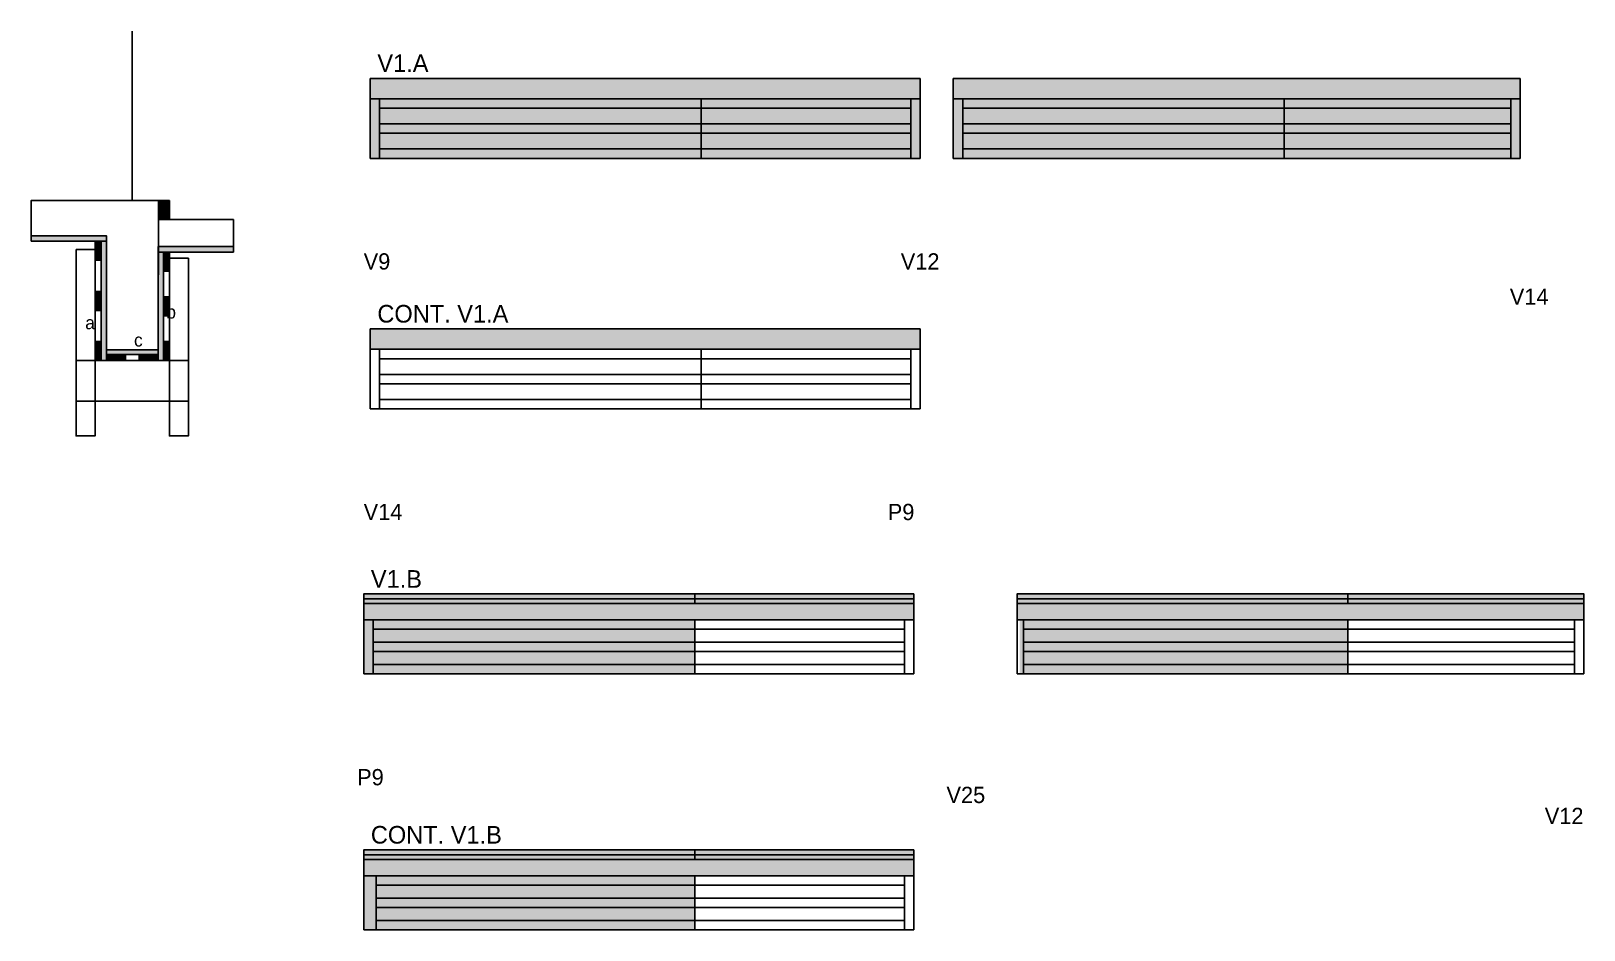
# Model space of a CAD drawing. Header units: metres. Extents: x 6204 to 7349, y 6418 to 7081.
import ezdxf

# ---------------------------------------------------------------- set-up
doc = ezdxf.new("R2010")
doc.units = ezdxf.units.M
for name, color, linetype in [('5', 7, 'Continuous'), ('CONCRETO', 7, 'Continuous'), ('COTA', 7, 'Continuous'), ('detalhes', 7, 'Continuous'), ('Hachura', 7, 'Continuous'), ('Madeira', 7, 'Continuous'), ('Painéis', 7, 'Continuous'), ('REAPROVEITAMENTO', 7, 'Continuous'), ('SARR_2.2x7', 7, 'Continuous'), ('SARR_3.5x7', 7, 'Continuous'), ('Texto Seção', 7, 'Continuous')]:
    doc.layers.add(name, color=color, linetype=linetype)

msp = doc.modelspace()

# ---------------------------------------------------------------- hatches: boundary and pattern name
at = {"layer": 'COTA'}
h = msp.add_hatch(color=7, dxfattribs=at)
h.dxf.hatch_style = 1
h.paths.add_polyline_path([(6859.3, 7045.6), (6453.8, 7045.6), (6453.8, 7045.6), (6453.8, 7030.6), (6453.8, 7030.6), (6859.3, 7030.6), (6859.3, 7030.6), (6859.3, 7045.6)])
h = msp.add_hatch(color=7, dxfattribs=at)
h.dxf.hatch_style = 1
h.paths.add_polyline_path([(7301.6, 7045.6), (6883.6, 7045.6), (6883.6, 7045.6), (6883.6, 7030.6), (6883.6, 7030.6), (7301.6, 7030.6), (7301.6, 7030.6), (7301.6, 7045.6)])
h = msp.add_hatch(color=7, dxfattribs=at)
h.dxf.hatch_style = 1
h.paths.add_polyline_path([(6859.3, 6860.8), (6453.8, 6860.8), (6453.8, 6860.8), (6453.8, 6845.8), (6453.8, 6845.8), (6859.3, 6845.8), (6859.3, 6845.8), (6859.3, 6860.8)])
h = msp.add_hatch(color=7, dxfattribs=at)
h.dxf.hatch_style = 1
h.paths.add_polyline_path([(6854.5, 6646.3), (6854.5, 6658.3), (6854.5, 6658.3), (6449, 6658.3), (6449, 6658.3), (6449, 6646.3), (6449, 6646.3), (6854.5, 6646.3)])
h = msp.add_hatch(color=7, dxfattribs=at)
h.dxf.hatch_style = 1
h.paths.add_polyline_path([(7348.6, 6658.3), (6930.6, 6658.3), (6930.6, 6658.3), (6930.6, 6646.3), (6930.6, 6646.3), (7348.6, 6646.3), (7348.6, 6646.3), (7348.6, 6658.3)])
h = msp.add_hatch(color=7, dxfattribs=at)
h.dxf.hatch_style = 1
h.paths.add_polyline_path([(6854.5, 6457.5), (6854.5, 6469.5), (6854.5, 6469.5), (6449, 6469.5), (6449, 6469.5), (6449, 6457.5), (6449, 6457.5), (6854.5, 6457.5)])
at = {"layer": 'Hachura'}
h = msp.add_hatch(color=7, dxfattribs=at)
h.dxf.hatch_style = 1
h.paths.add_polyline_path([(6301.3, 6955.5), (6297.7, 6955.5), (6297.7, 6955.5), (6297.7, 6941.5), (6297.7, 6941.5), (6301.3, 6941.5), (6301.3, 6941.5), (6301.3, 6955.5)])
h = msp.add_hatch(color=7, dxfattribs=at)
h.dxf.hatch_style = 1
h.paths.add_polyline_path([(6305.7, 6941.5), (6301.3, 6941.5), (6301.3, 6941.5), (6301.3, 6955.5), (6301.3, 6955.5), (6305.7, 6955.5), (6305.7, 6955.5), (6305.7, 6941.5)])
h = msp.add_hatch(color=7, dxfattribs=at)
h.dxf.hatch_style = 1
h.paths.add_polyline_path([(6203.7, 6925.5), (6203.7, 6929.5), (6203.7, 6929.5), (6259.3, 6929.5), (6259.3, 6929.5), (6259.3, 6925.5), (6259.3, 6925.5), (6203.7, 6925.5)])
h = msp.add_hatch(color=7, dxfattribs=at)
h.dxf.hatch_style = 1
h.paths.add_polyline_path([(6250.9, 6911.5), (6255.3, 6911.5), (6255.3, 6911.5), (6255.3, 6925.5), (6255.3, 6925.5), (6250.9, 6925.5), (6250.9, 6925.5), (6250.9, 6911.5)])
h = msp.add_hatch(color=7, dxfattribs=at)
h.dxf.hatch_style = 1
h.paths.add_polyline_path([(6255.3, 6925.5), (6259.3, 6925.5), (6259.3, 6925.5), (6259.3, 6837.5), (6259.3, 6837.5), (6255.3, 6837.5), (6255.3, 6837.5), (6255.3, 6925.5)])
h = msp.add_hatch(color=7, dxfattribs=at)
h.dxf.hatch_style = 1
h.paths.add_polyline_path([(6297.3, 6917.5), (6297.3, 6921.5), (6297.3, 6921.5), (6352.9, 6921.5), (6352.9, 6921.5), (6352.9, 6917.5), (6352.9, 6917.5), (6297.3, 6917.5)])
h = msp.add_hatch(color=7, dxfattribs=at)
h.dxf.hatch_style = 1
h.paths.add_polyline_path([(6297.3, 6917.5), (6301.3, 6917.5), (6301.3, 6917.5), (6301.3, 6837.5), (6301.3, 6837.5), (6297.3, 6837.5), (6297.3, 6837.5), (6297.3, 6917.5)])
h = msp.add_hatch(color=7, dxfattribs=at)
h.dxf.hatch_style = 1
h.paths.add_polyline_path([(6305.7, 6903.5), (6301.3, 6903.5), (6301.3, 6903.5), (6301.3, 6917.5), (6301.3, 6917.5), (6305.7, 6917.5), (6305.7, 6917.5), (6305.7, 6903.5)])
h = msp.add_hatch(color=7, dxfattribs=at)
h.dxf.hatch_style = 1
h.paths.add_polyline_path([(6250.9, 6874.5), (6255.3, 6874.5), (6255.3, 6874.5), (6255.3, 6888.5), (6255.3, 6888.5), (6250.9, 6888.5), (6250.9, 6888.5), (6250.9, 6874.5)])
h = msp.add_hatch(color=7, dxfattribs=at)
h.dxf.hatch_style = 1
h.paths.add_polyline_path([(6305.7, 6870.5), (6301.3, 6870.5), (6301.3, 6870.5), (6301.3, 6884.5), (6301.3, 6884.5), (6305.7, 6884.5), (6305.7, 6884.5), (6305.7, 6870.5)])
h = msp.add_hatch(color=7, dxfattribs=at)
h.dxf.hatch_style = 1
h.paths.add_polyline_path([(6250.9, 6837.5), (6255.3, 6837.5), (6255.3, 6837.5), (6255.3, 6851.5), (6255.3, 6851.5), (6250.9, 6851.5), (6250.9, 6851.5), (6250.9, 6837.5)])
h = msp.add_hatch(color=7, dxfattribs=at)
h.dxf.hatch_style = 1
h.paths.add_polyline_path([(6305.7, 6837.5), (6301.3, 6837.5), (6301.3, 6837.5), (6301.3, 6851.5), (6301.3, 6851.5), (6305.7, 6851.5), (6305.7, 6851.5), (6305.7, 6837.5)])
h = msp.add_hatch(color=7, dxfattribs=at)
h.dxf.hatch_style = 1
h.paths.add_polyline_path([(6259.3, 6841.9), (6259.3, 6845.5), (6259.3, 6845.5), (6297.3, 6845.5), (6297.3, 6845.5), (6297.3, 6841.9), (6297.3, 6841.9), (6259.3, 6841.9)])
h = msp.add_hatch(color=7, dxfattribs=at)
h.dxf.hatch_style = 1
h.paths.add_polyline_path([(6259.3, 6837.5), (6259.3, 6841.9), (6259.3, 6841.9), (6273.3, 6841.9), (6273.3, 6841.9), (6273.3, 6837.5), (6273.3, 6837.5), (6259.3, 6837.5)])
h = msp.add_hatch(color=7, dxfattribs=at)
h.dxf.hatch_style = 1
h.paths.add_polyline_path([(6297.3, 6837.5), (6297.3, 6841.9), (6297.3, 6841.9), (6283.3, 6841.9), (6283.3, 6841.9), (6283.3, 6837.5), (6283.3, 6837.5), (6297.3, 6837.5)])
at = {"layer": 'REAPROVEITAMENTO'}
h = msp.add_hatch(color=7, dxfattribs=at)
h.dxf.hatch_style = 1
h.paths.add_polyline_path([(6453.8, 7030.6), (6453.8, 6986.6), (6453.8, 6986.6), (6697.8, 6986.6), (6697.8, 6986.6), (6697.8, 7030.6), (6697.8, 7030.6), (6453.8, 7030.6)])
h = msp.add_hatch(color=7, dxfattribs=at)
h.dxf.hatch_style = 1
h.paths.add_polyline_path([(6859.3, 6986.6), (6859.3, 7030.6), (6859.3, 7030.6), (6697.8, 7030.6), (6697.8, 7030.6), (6697.8, 6986.6), (6697.8, 6986.6), (6859.3, 6986.6)])
h = msp.add_hatch(color=7, dxfattribs=at)
h.dxf.hatch_style = 1
h.paths.add_polyline_path([(6883.6, 7030.6), (6883.6, 6986.6), (6883.6, 6986.6), (7127.6, 6986.6), (7127.6, 6986.6), (7127.6, 7030.6), (7127.6, 7030.6), (6883.6, 7030.6)])
h = msp.add_hatch(color=7, dxfattribs=at)
h.dxf.hatch_style = 1
h.paths.add_polyline_path([(7301.6, 6986.6), (7301.6, 7030.6), (7301.6, 7030.6), (7127.6, 7030.6), (7127.6, 7030.6), (7127.6, 6986.6), (7127.6, 6986.6), (7301.6, 6986.6)])
h = msp.add_hatch(color=7, dxfattribs=at)
h.dxf.hatch_style = 1
h.paths.add_polyline_path([(6449, 6665.3), (6449, 6658.3), (6449, 6658.3), (6693, 6658.3), (6693, 6658.3), (6693, 6665.3), (6693, 6665.3), (6449, 6665.3)])
h = msp.add_hatch(color=7, dxfattribs=at)
h.dxf.hatch_style = 1
h.paths.add_polyline_path([(6693, 6665.3), (6693, 6658.3), (6693, 6658.3), (6854.5, 6658.3), (6854.5, 6658.3), (6854.5, 6665.3), (6854.5, 6665.3), (6693, 6665.3)])
h = msp.add_hatch(color=7, dxfattribs=at)
h.dxf.hatch_style = 1
h.paths.add_polyline_path([(6930.6, 6665.3), (6930.6, 6658.3), (6930.6, 6658.3), (7174.6, 6658.3), (7174.6, 6658.3), (7174.6, 6665.3), (7174.6, 6665.3), (6930.6, 6665.3)])
h = msp.add_hatch(color=7, dxfattribs=at)
h.dxf.hatch_style = 1
h.paths.add_polyline_path([(7174.6, 6665.3), (7174.6, 6658.3), (7174.6, 6658.3), (7348.6, 6658.3), (7348.6, 6658.3), (7348.6, 6665.3), (7348.6, 6665.3), (7174.6, 6665.3)])
h = msp.add_hatch(color=7, dxfattribs=at)
h.dxf.hatch_style = 1
h.paths.add_polyline_path([(6449, 6646.3), (6449, 6606.3), (6449, 6606.3), (6693, 6606.3), (6693, 6606.3), (6693, 6646.3), (6693, 6646.3), (6449, 6646.3)])
h = msp.add_hatch(color=7, dxfattribs=at)
h.dxf.hatch_style = 1
h.paths.add_polyline_path([(6932.6, 6646.3), (6932.6, 6606.3), (6932.6, 6606.3), (7174.6, 6606.3), (7174.6, 6606.3), (7174.6, 6646.3), (7174.6, 6646.3), (6932.6, 6646.3)])
h = msp.add_hatch(color=7, dxfattribs=at)
h.dxf.hatch_style = 1
h.paths.add_polyline_path([(6449, 6476.5), (6449, 6469.5), (6449, 6469.5), (6693, 6469.5), (6693, 6469.5), (6693, 6476.5), (6693, 6476.5), (6449, 6476.5)])
h = msp.add_hatch(color=7, dxfattribs=at)
h.dxf.hatch_style = 1
h.paths.add_polyline_path([(6693, 6476.5), (6693, 6469.5), (6693, 6469.5), (6854.5, 6469.5), (6854.5, 6469.5), (6854.5, 6476.5), (6854.5, 6476.5), (6693, 6476.5)])
h = msp.add_hatch(color=7, dxfattribs=at)
h.dxf.hatch_style = 1
h.paths.add_polyline_path([(6449, 6457.5), (6449, 6417.5), (6449, 6417.5), (6693, 6417.5), (6693, 6417.5), (6693, 6457.5), (6693, 6457.5), (6449, 6457.5)])

# ---------------------------------------------------------------- linework, layer by layer
at = {"layer": 'CONCRETO', "color": 7, "lineweight": 25}
msp.add_lwpolyline([(6203.7, 6929.5), (6203.7, 6955.5), (6259.3, 6955.5), (6259.3, 6955.5), (6297.7, 6955.5), (6297.3, 6845.5), (6259.3, 6845.5), (6259.3, 6929.5)], close=True, dxfattribs=at)
msp.add_lwpolyline([(6259.3, 6925.5), (6259.3, 6845.5), (6297.3, 6845.5), (6297.3, 6921.5), (6352.9, 6921.5), (6352.9, 6941.5), (6297.7, 6941.5), (6297.7, 6955.5), (6259.3, 6955.5)], dxfattribs=at)
at = {"layer": 'COTA', "color": 7, "lineweight": 25}
for p, q in [((6453.8, 7030.6), (6453.8, 7045.6)), ((6453.8, 7045.6), (6859.3, 7045.6)), ((6859.3, 7045.6), (6859.3, 7030.6)), ((6883.6, 7030.6), (6883.6, 7045.6)), ((6883.6, 7045.6), (7301.6, 7045.6)), ((7301.6, 7045.6), (7301.6, 7030.6)), ((6453.8, 6845.8), (6453.8, 6860.8)), ((6453.8, 6860.8), (6859.3, 6860.8)), ((6859.3, 6860.8), (6859.3, 6845.8)), ((6449, 6646.3), (6449, 6658.3)), ((6854.5, 6658.3), (6854.5, 6646.3)), ((6930.6, 6646.3), (6930.6, 6658.3)), ((7348.6, 6658.3), (7348.6, 6646.3)), ((6449, 6457.5), (6449, 6469.5)), ((6854.5, 6469.5), (6854.5, 6457.5))]:
    msp.add_line(p, q, dxfattribs=at)
at = {"layer": 'Defpoints', "color": 7, "lineweight": 25}
msp.add_line((6278.3, 6955.5), (6278.3, 7080.5), dxfattribs=at)
at = {"layer": 'Madeira', "color": 7, "lineweight": 25}
for points in [[(6305.7, 6941.5), (6301.3, 6941.5), (6301.3, 6955.5), (6305.7, 6955.5)], [(6250.9, 6911.5), (6255.3, 6911.5), (6255.3, 6925.5), (6250.9, 6925.5)], [(6305.7, 6903.5), (6301.3, 6903.5), (6301.3, 6917.5), (6305.7, 6917.5)], [(6250.9, 6874.5), (6255.3, 6874.5), (6255.3, 6888.5), (6250.9, 6888.5)], [(6305.7, 6870.5), (6301.3, 6870.5), (6301.3, 6884.5), (6305.7, 6884.5)], [(6250.9, 6837.5), (6255.3, 6837.5), (6255.3, 6851.5), (6250.9, 6851.5)], [(6305.7, 6837.5), (6301.3, 6837.5), (6301.3, 6851.5), (6305.7, 6851.5)], [(6259.3, 6837.5), (6259.3, 6841.9), (6273.3, 6841.9), (6273.3, 6837.5)], [(6297.3, 6837.5), (6297.3, 6841.9), (6283.3, 6841.9), (6283.3, 6837.5)]]:
    msp.add_lwpolyline(points, close=True, dxfattribs=at)
at = {"layer": 'Painéis', "color": 7, "lineweight": 25}
for p, q in [((6453.8, 7030.6), (6859.3, 7030.6)), ((6453.8, 6986.6), (6453.8, 7030.6)), ((6697.8, 6986.6), (6697.8, 7030.6)), ((6859.3, 6986.6), (6859.3, 7030.6)), ((6883.6, 7030.6), (7301.6, 7030.6)), ((6883.6, 6986.6), (6883.6, 7030.6)), ((7127.6, 6986.6), (7127.6, 7030.6)), ((7301.6, 6986.6), (7301.6, 7030.6)), ((6453.8, 6986.6), (6859.3, 6986.6)), ((6883.6, 6986.6), (7301.6, 6986.6)), ((6453.8, 6845.8), (6859.3, 6845.8)), ((6453.8, 6801.8), (6453.8, 6845.8)), ((6697.8, 6801.8), (6697.8, 6845.8)), ((6859.3, 6801.8), (6859.3, 6845.8)), ((6453.8, 6801.8), (6859.3, 6801.8)), ((6693, 6658.3), (6693, 6665.3)), ((7174.6, 6658.3), (7174.6, 6665.3)), ((6449, 6646.3), (6854.5, 6646.3)), ((6449, 6606.3), (6449, 6646.3)), ((6693, 6606.3), (6693, 6646.3)), ((6854.5, 6606.3), (6854.5, 6646.3)), ((6930.6, 6646.3), (7348.6, 6646.3)), ((6930.6, 6606.3), (6930.6, 6646.3)), ((7174.6, 6606.3), (7174.6, 6646.3)), ((7348.6, 6606.3), (7348.6, 6646.3)), ((6449, 6606.3), (6854.5, 6606.3)), ((6930.6, 6606.3), (7348.6, 6606.3)), ((6693, 6469.5), (6693, 6476.5)), ((6449, 6457.5), (6854.5, 6457.5)), ((6449, 6417.5), (6449, 6457.5)), ((6693, 6417.5), (6693, 6457.5)), ((6854.5, 6417.5), (6854.5, 6457.5)), ((6449, 6417.5), (6854.5, 6417.5))]:
    msp.add_line(p, q, dxfattribs=at)
for points in [[(6301.3, 6955.5), (6297.7, 6955.5), (6297.7, 6941.5), (6301.3, 6941.5)], [(6203.7, 6925.5), (6203.7, 6929.5), (6259.3, 6929.5), (6259.3, 6925.5)], [(6255.3, 6925.5), (6259.3, 6925.5), (6259.3, 6837.5), (6255.3, 6837.5)], [(6297.3, 6917.5), (6297.3, 6921.5), (6352.9, 6921.5), (6352.9, 6917.5)], [(6301.3, 6917.5), (6297.3, 6917.5), (6297.3, 6837.5), (6301.3, 6837.5)], [(6259.3, 6841.9), (6259.3, 6845.5), (6297.3, 6845.5), (6297.3, 6841.9)], [(6449, 6658.3), (6854.5, 6658.3), (6854.5, 6665.3), (6449, 6665.3)], [(6930.6, 6658.3), (7348.6, 6658.3), (7348.6, 6665.3), (6930.6, 6665.3)], [(6449, 6469.5), (6854.5, 6469.5), (6854.5, 6476.5), (6449, 6476.5)]]:
    msp.add_lwpolyline(points, close=True, dxfattribs=at)
at = {"layer": 'SARR_2.2x7', "color": 7, "lineweight": 25}
for p, q in [((6460.7, 6986.6), (6460.7, 7030.6)), ((6852.3, 6986.6), (6852.3, 7030.6)), ((6890.6, 6986.6), (6890.6, 7030.6)), ((7294.7, 6986.6), (7294.7, 7030.6)), ((6460.7, 7023.6), (6697.8, 7023.6)), ((6697.8, 7023.6), (6852.3, 7023.6)), ((6890.6, 7023.6), (7127.6, 7023.6)), ((7127.6, 7023.6), (7294.7, 7023.6)), ((6460.7, 7012.1), (6697.8, 7012.1)), ((6697.8, 7012.1), (6852.3, 7012.1)), ((6890.6, 7012.1), (7127.6, 7012.1)), ((7127.6, 7012.1), (7294.7, 7012.1)), ((6460.7, 7005.1), (6697.8, 7005.1)), ((6697.8, 7005.1), (6852.3, 7005.1)), ((6890.6, 7005.1), (7127.6, 7005.1)), ((7127.6, 7005.1), (7294.7, 7005.1)), ((6460.7, 6993.6), (6697.8, 6993.6)), ((6697.8, 6993.6), (6852.3, 6993.6)), ((6890.6, 6993.6), (7127.6, 6993.6)), ((7127.6, 6993.6), (7294.7, 6993.6)), ((6460.7, 6801.8), (6460.7, 6845.8)), ((6460.7, 6838.8), (6697.8, 6838.8)), ((6697.8, 6838.8), (6852.3, 6838.8)), ((6852.3, 6801.8), (6852.3, 6845.8)), ((6460.7, 6827.3), (6697.8, 6827.3)), ((6697.8, 6827.3), (6852.3, 6827.3)), ((6460.7, 6820.3), (6697.8, 6820.3)), ((6697.8, 6820.3), (6852.3, 6820.3)), ((6460.7, 6808.8), (6697.8, 6808.8)), ((6697.8, 6808.8), (6852.3, 6808.8)), ((6449, 6661.8), (6693, 6661.8)), ((6693, 6661.8), (6854.5, 6661.8)), ((6930.6, 6661.8), (7174.6, 6661.8)), ((7174.6, 6661.8), (7348.6, 6661.8)), ((6456, 6606.3), (6456, 6646.3)), ((6847.6, 6606.3), (6847.6, 6646.3)), ((6935.5, 6606.3), (6935.5, 6646.3)), ((7341.6, 6606.3), (7341.6, 6646.3)), ((6456, 6639.3), (6693, 6639.3)), ((6456, 6629.8), (6693, 6629.8)), ((6693, 6639.3), (6847.6, 6639.3)), ((6693, 6629.8), (6847.6, 6629.8)), ((6935.5, 6639.3), (7174.6, 6639.3)), ((6935.5, 6629.8), (7174.6, 6629.8)), ((7174.6, 6639.3), (7341.6, 6639.3)), ((7174.6, 6629.8), (7341.6, 6629.8)), ((6456, 6622.8), (6693, 6622.8)), ((6693, 6622.8), (6847.6, 6622.8)), ((6935.5, 6622.8), (7174.6, 6622.8)), ((7174.6, 6622.8), (7341.6, 6622.8)), ((6456, 6613.3), (6693, 6613.3)), ((6693, 6613.3), (6847.6, 6613.3)), ((6935.5, 6613.3), (7174.6, 6613.3)), ((7174.6, 6613.3), (7341.6, 6613.3)), ((6449, 6473), (6693, 6473)), ((6693, 6473), (6854.5, 6473)), ((6458, 6417.5), (6458, 6457.5)), ((6847.6, 6417.5), (6847.6, 6457.5)), ((6458, 6450.5), (6693, 6450.5)), ((6693, 6450.5), (6847.6, 6450.5)), ((6458, 6441), (6693, 6441)), ((6693, 6441), (6847.6, 6441)), ((6458, 6434), (6693, 6434)), ((6458, 6424.5), (6693, 6424.5)), ((6693, 6434), (6847.6, 6434)), ((6693, 6424.5), (6847.6, 6424.5))]:
    msp.add_line(p, q, dxfattribs=at)
at = {"layer": 'SARR_3.5x7', "color": 7, "lineweight": 25}
for points in [[(6236.9, 6919.5), (6250.9, 6919.5), (6250.9, 6781.9), (6236.9, 6781.9)], [(6319.7, 6913.1), (6305.7, 6913.1), (6305.7, 6781.9), (6319.7, 6781.9)], [(6236.9, 6837.5), (6319.7, 6837.5), (6319.7, 6807.5), (6236.9, 6807.5)]]:
    msp.add_lwpolyline(points, close=True, dxfattribs=at)

# ---------------------------------------------------------------- texts
at = {"layer": '5', "color": 7, "lineweight": 25}
for s, p in [('V9', (6448.9, 6904.6)), ('V12', (6844.9, 6904.6)), ('V14', (7293.9, 6878.6)), ('V14', (6448.9, 6719.8)), ('P9', (6835.3, 6719.8)), ('P9', (6444.1, 6524.2)), ('V25', (6878.6, 6511.1)), ('V12', (7319.7, 6495.6))]:
    msp.add_text(s, height=12, dxfattribs=at).set_placement(p)
at = {"layer": 'detalhes', "color": 7, "lineweight": 25}
for s, p in [('b', (6303.4, 6868.5)), ('a', (6243.6, 6860.6)), ('c', (6279.6, 6847.8))]:
    msp.add_text(s, height=9.6, dxfattribs=at).set_placement(p)
at = {"layer": 'Texto Seção', "color": 7, "lineweight": 25}
for s, p in [('V1.A', (6459, 7050.3)), ('CONT. V1.A', (6459, 6865.5)), ('V1.B', (6454.2, 6669.9)), ('CONT. V1.B', (6454.2, 6481.2))]:
    msp.add_text(s, height=13, dxfattribs=at).set_placement(p)

doc.saveas('drawing.dxf')
